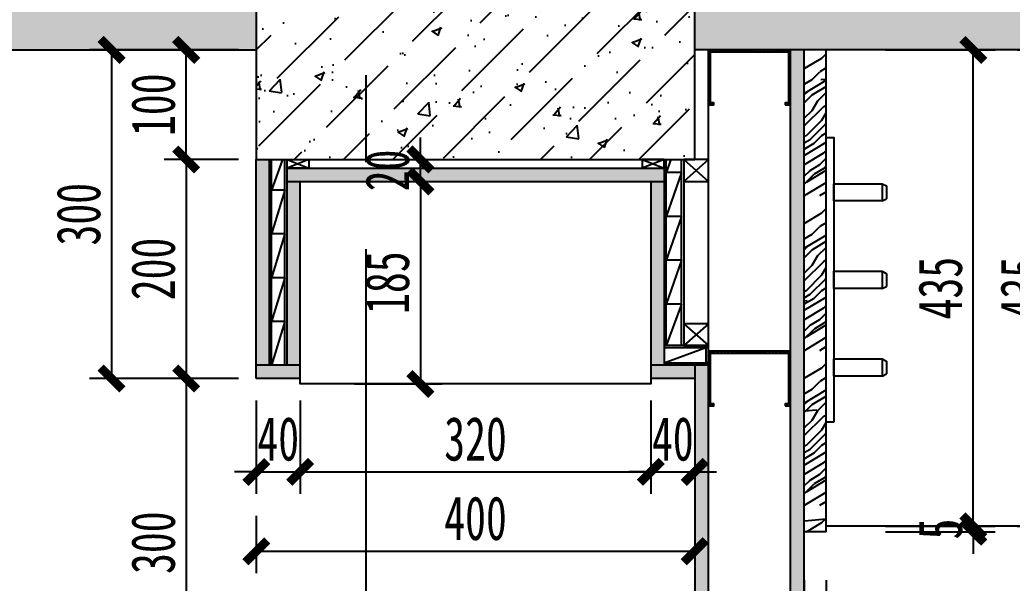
# Model space of a CAD drawing. Header units: millimetres. Extents: x 3104083 to 3173399, y -3165492 to -3044687.
# Drawn here: x 3128921 to 3129826, y -3052894 to -3052379 of the extents above; entities that cross this region are included whole.
import ezdxf

# ---------------------------------------------------------------- set-up
doc = ezdxf.new("R2010")
doc.units = ezdxf.units.MM
doc.header["$LTSCALE"] = 500
doc.header["$MEASUREMENT"] = 0
doc.header["$PDMODE"] = 2
doc.linetypes.add('CENTER', pattern=[50.8, 31.75, -6.35, 6.35, -6.35])
doc.layers.get('0').update_dxf_attribs({"linetype": 'CONTINUOUS'})
doc.layers.get('DEFPOINTS').update_dxf_attribs({"linetype": 'CONTINUOUS'})
for name, color, linetype in [('A-土建墙（含管井、立管）', 6, 'CONTINUOUS'), ('A-土建柱', 6, 'CONTINUOUS'), ('A-土建柱填充', 251, 'CONTINUOUS'), ('A-新隔墙', 4, 'CONTINUOUS'), ('D-Detail(节点图层)', 134, 'CONTINUOUS'), ('D-节点填充', 250, 'CONTINUOUS'), ('D-节点尺寸', 5, 'CONTINUOUS'), ('D-造型细线', 146, 'CONTINUOUS'), ('E-立面填充', 250, 'CONTINUOUS'), ('IEL-VERY LIGHT', 250, 'CONTINUOUS'), ('P-活动家具', 146, 'CONTINUOUS')]:
    doc.layers.add(name, color=color, linetype=linetype)
doc.styles.add('DIM', font='SimSun.ttf', dxfattribs={"width": 0.7})
doc.dimstyles.new('20', dxfattribs={"dimscale": 20, "dimtxt": 2, "dimasz": 1, "dimexe": 1, "dimexo": 1, "dimgap": 0.5, "dimtad": 1, "dimdec": 0, "dimzin": 0, "dimdsep": 46, "dimtxsty": 'DIM', "dimblk": 'ARCHTICK', "dimcen": 0, "dimclrd": 5, "dimclre": 5, "dimclrt": 35, "dimadec": 0, "dimazin": 0, "dimtfac": 0.5, "dimtdec": 0, "dimtix": 1, "dimtmove": 2, "dimatfit": 2, "dimldrblk": 'A', "dimfxl": 0, "dimtolj": 1, "dimtzin": 0, "dimlwd": -1, "dimlwe": -1, "dimarcsym": 0})

# ---------------------------------------------------------------- blocks, each defined once
blk = doc.blocks.new('竖龙骨')
at = {"layer": 'D-Detail(节点图层)'}
h = blk.add_hatch(dxfattribs=at)
h.set_pattern_fill('ANSI32', color=250, scale=0.25, style=0)
h.set_pattern_definition([(315, (-57595.4063, -37727.825), (-1.68379802, -1.68379802), []), (315, (-57594.2838, -37727.825), (-1.68379802, -1.68379802), [])])
h.paths.add_polyline_path([(42.5, 22.92), (42.5, 27.92), (-7.5, 27.92), (-7.5, -47.08), (42.5, -47.08), (42.5, -42.08), (40.7, -42.08), (40.7, -45.28), (-5.7, -45.28), (-5.7, 26.12), (40.7, 26.12), (40.7, 22.92)])
blk.add_lwpolyline([(42.5, 22.92), (42.5, 27.92), (-7.5, 27.92), (-7.5, -47.08), (42.5, -47.08), (42.5, -42.08), (40.7, -42.08), (40.7, -45.28), (-5.7, -45.28), (-5.7, 26.12), (40.7, 26.12), (40.7, 22.92), (42.5, 22.92)], dxfattribs=at)
blk = doc.blocks.new('_ArchTick')
at = {"color": 0, "linetype": 'ByBlock', "const_width": 0.4}
blk.add_lwpolyline([(-0.5, -0.5), (0.5, 0.5)], dxfattribs=at)
blk = doc.blocks.new('*D1019')
at = {"layer": 'D-节点尺寸', "color": 5, "ltscale": 0.15}
for p, q in [((3129656.49, -3052891.09), (3129656.49, -3052991.09)), ((3130636.08, -3052911.09), (3130636.08, -3052991.09)), ((3130636.08, -3052971.09), (3129656.49, -3052971.09))]:
    blk.add_line(p, q, dxfattribs=at)
at = {"layer": 'DEFPOINTS', "color": 0, "ltscale": 0.15}
for p in [(3129656.49, -3052846.82), (3130636.08, -3052891.09), (3129656.49, -3052971.09)]:
    blk.add_point(p, dxfattribs=at)
at = {"layer": 'D-节点尺寸', "color": 5, "ltscale": 0.15, "xscale": 20, "yscale": 20, "zscale": 20, "rotation": 180}
blk.add_blockref('_ArchTick', (3129656.49, -3052971.09), dxfattribs=at)
at = {"layer": 'D-节点尺寸', "color": 5, "ltscale": 0.15, "xscale": 20, "yscale": 20, "zscale": 20}
blk.add_blockref('_ArchTick', (3130636.08, -3052971.09), dxfattribs=at)
at = {"layer": 'D-节点尺寸', "color": 35, "ltscale": 0.15, "insert": (3130146.29, -3052941.09), "char_height": 40, "attachment_point": 5, "style": 'DIM'}
blk.add_mtext('\\A1;980', dxfattribs=at)
blk = doc.blocks.new('A')
for p, q in [((-1.435, 1.148), (-1.09, 1.437)), ((-1.09, 1.437), (0, 0)), ((-1.435, 1.148), (-0.369, 0)), ((-0.369, 0), (-2.127, 0)), ((-1.435, -1.148), (-0.369, 0)), ((-1.09, -1.437), (0, 0)), ((-1.435, -1.148), (-1.09, -1.437))]:
    blk.add_line(p, q)
for points in [[(-1.435, 1.148), (-1.09, 1.437), (-0.369, 0), (0, 0)], [(-1.435, -1.148), (-1.09, -1.437), (-0.369, 0), (0, 0)]]:
    blk.add_solid(points)
blk = doc.blocks.new('*D1020')
at = {"layer": 'D-节点尺寸', "color": 5, "ltscale": 0.15}
for p, q in [((3129636.49, -3052891.09), (3129636.49, -3052991.09)), ((3129656.49, -3052891.09), (3129656.49, -3052991.09)), ((3129636.49, -3052971.09), (3129616.49, -3052971.09)), ((3129656.49, -3052971.09), (3129636.49, -3052971.09)), ((3129656.49, -3052971.09), (3129676.49, -3052971.09))]:
    blk.add_line(p, q, dxfattribs=at)
at = {"layer": 'DEFPOINTS', "color": 0, "ltscale": 0.15}
for p in [(3129636.49, -3052846.82), (3129656.49, -3052846.82), (3129636.49, -3052971.09)]:
    blk.add_point(p, dxfattribs=at)
at = {"layer": 'D-节点尺寸', "color": 5, "ltscale": 0.15, "xscale": 20, "yscale": 20, "zscale": 20}
blk.add_blockref('_ArchTick', (3129636.49, -3052971.09), dxfattribs=at)
at = {"layer": 'D-节点尺寸', "color": 5, "ltscale": 0.15, "xscale": 20, "yscale": 20, "zscale": 20, "rotation": 180}
blk.add_blockref('_ArchTick', (3129656.49, -3052971.09), dxfattribs=at)
at = {"layer": 'D-节点尺寸', "color": 35, "ltscale": 0.15, "insert": (3129646.49, -3052941.09), "char_height": 40, "attachment_point": 5, "style": 'DIM'}
blk.add_mtext('\\A1;20', dxfattribs=at)
blk = doc.blocks.new('*D932')
at = {"layer": 'D-节点尺寸', "color": 5, "ltscale": 0.15}
for p, q in [((3129790.65, -3052841.82), (3129790.65, -3052821.82)), ((3129710.65, -3052841.82), (3129810.65, -3052841.82)), ((3129710.65, -3052846.82), (3129810.65, -3052846.82)), ((3129790.65, -3052846.82), (3129790.65, -3052841.82)), ((3129790.65, -3052846.82), (3129790.65, -3052866.82))]:
    blk.add_line(p, q, dxfattribs=at)
at = {"layer": 'DEFPOINTS', "color": 0, "ltscale": 0.15}
for p in [(3129656.49, -3052846.82), (3129670.99, -3052841.82), (3129790.65, -3052841.82)]:
    blk.add_point(p, dxfattribs=at)
at = {"layer": 'D-节点尺寸', "color": 5, "ltscale": 0.15, "xscale": 20, "yscale": 20, "zscale": 20}
for p, rotation in [((3129790.65, -3052841.82), 270), ((3129790.65, -3052846.82), 90)]:
    blk.add_blockref('_ArchTick', p, dxfattribs=dict(at, rotation=rotation))
at = {"layer": 'D-节点尺寸', "color": 35, "ltscale": 0.15, "insert": (3129760.65, -3052844.32), "char_height": 40, "attachment_point": 5, "rotation": 90, "style": 'DIM'}
blk.add_mtext('\\A1;5', dxfattribs=at)
blk = doc.blocks.new('*D933')
at = {"layer": 'D-节点尺寸', "color": 5, "ltscale": 0.15}
for p, q in [((3129710.65, -3052406.79), (3129810.65, -3052406.79)), ((3129790.65, -3052841.82), (3129790.65, -3052406.79)), ((3129710.65, -3052841.82), (3129810.65, -3052841.82))]:
    blk.add_line(p, q, dxfattribs=at)
at = {"layer": 'DEFPOINTS', "color": 0, "ltscale": 0.15}
for p in [(3129670.99, -3052406.79), (3129790.65, -3052406.79), (3129670.99, -3052841.82)]:
    blk.add_point(p, dxfattribs=at)
at = {"layer": 'D-节点尺寸', "color": 5, "ltscale": 0.15, "xscale": 20, "yscale": 20, "zscale": 20}
for p, rotation in [((3129790.65, -3052406.79), 90), ((3129790.65, -3052841.82), 270)]:
    blk.add_blockref('_ArchTick', p, dxfattribs=dict(at, rotation=rotation))
at = {"layer": 'D-节点尺寸', "color": 35, "ltscale": 0.15, "insert": (3129760.65, -3052624.31), "char_height": 40, "attachment_point": 5, "rotation": 90, "style": 'DIM'}
blk.add_mtext('\\A1;435', dxfattribs=at)
blk = doc.blocks.new('*D934')
at = {"layer": 'D-节点尺寸', "color": 5, "ltscale": 0.15}
for p, q in [((3129830.65, -3052406.79), (3129885.45, -3052406.79)), ((3129865.45, -3052406.79), (3129865.45, -3052841.82)), ((3129830.65, -3052841.82), (3129885.45, -3052841.82))]:
    blk.add_line(p, q, dxfattribs=at)
at = {"layer": 'DEFPOINTS', "color": 0, "ltscale": 0.15}
for p in [(3129810.65, -3052406.79), (3129810.65, -3052841.82), (3129865.45, -3052841.82)]:
    blk.add_point(p, dxfattribs=at)
at = {"layer": 'D-节点尺寸', "color": 5, "ltscale": 0.15, "xscale": 20, "yscale": 20, "zscale": 20}
for p, rotation in [((3129865.45, -3052406.79), 90), ((3129865.45, -3052841.82), 270)]:
    blk.add_blockref('_ArchTick', p, dxfattribs=dict(at, rotation=rotation))
at = {"layer": 'D-节点尺寸', "color": 35, "ltscale": 0.15, "insert": (3129835.45, -3052624.31), "char_height": 40, "attachment_point": 5, "rotation": 90, "style": 'DIM'}
blk.add_mtext('\\A1;435', dxfattribs=at)
blk = doc.blocks.new('*D935')
at = {"layer": 'D-节点尺寸', "color": 5, "ltscale": 0.15}
for p, q in [((3129063.75, -3052406.79), (3128984.42, -3052406.79)), ((3129004.42, -3052406.79), (3129004.42, -3052706.79)), ((3129063.75, -3052706.79), (3128984.42, -3052706.79))]:
    blk.add_line(p, q, dxfattribs=at)
at = {"layer": 'DEFPOINTS', "color": 0, "ltscale": 0.15}
for p in [(3129083.75, -3052406.79), (3129004.42, -3052706.79), (3129083.75, -3052706.79)]:
    blk.add_point(p, dxfattribs=at)
at = {"layer": 'D-节点尺寸', "color": 5, "ltscale": 0.15, "xscale": 20, "yscale": 20, "zscale": 20}
for p, rotation in [((3129004.42, -3052406.79), 90), ((3129004.42, -3052706.79), 270)]:
    blk.add_blockref('_ArchTick', p, dxfattribs=dict(at, rotation=rotation))
at = {"layer": 'D-节点尺寸', "color": 35, "ltscale": 0.15, "insert": (3128974.42, -3052556.79), "char_height": 40, "attachment_point": 5, "rotation": 90, "style": 'DIM'}
blk.add_mtext('\\A1;300', dxfattribs=at)
blk = doc.blocks.new('*D936')
at = {"layer": 'D-节点尺寸', "color": 5, "ltscale": 0.15}
for p, q in [((3129120.17, -3052506.79), (3129052.5, -3052506.79)), ((3129072.5, -3052506.79), (3129072.5, -3052706.79)), ((3129120.17, -3052706.79), (3129052.5, -3052706.79))]:
    blk.add_line(p, q, dxfattribs=at)
at = {"layer": 'DEFPOINTS', "color": 0, "ltscale": 0.15}
for p in [(3129140.17, -3052506.79), (3129072.5, -3052706.79), (3129140.17, -3052706.79)]:
    blk.add_point(p, dxfattribs=at)
at = {"layer": 'D-节点尺寸', "color": 5, "ltscale": 0.15, "xscale": 20, "yscale": 20, "zscale": 20}
for p, rotation in [((3129072.5, -3052506.79), 90), ((3129072.5, -3052706.79), 270)]:
    blk.add_blockref('_ArchTick', p, dxfattribs=dict(at, rotation=rotation))
at = {"layer": 'D-节点尺寸', "color": 35, "ltscale": 0.15, "insert": (3129042.5, -3052606.79), "char_height": 40, "attachment_point": 5, "rotation": 90, "style": 'DIM'}
blk.add_mtext('\\A1;200', dxfattribs=at)
blk = doc.blocks.new('*D937')
at = {"layer": 'D-节点尺寸', "color": 5, "ltscale": 0.15}
for p, q in [((3129120.17, -3052406.79), (3129052.5, -3052406.79)), ((3129072.5, -3052506.79), (3129072.5, -3052406.79)), ((3129120.17, -3052506.79), (3129052.5, -3052506.79))]:
    blk.add_line(p, q, dxfattribs=at)
at = {"layer": 'DEFPOINTS', "color": 0, "ltscale": 0.15}
for p in [(3129072.5, -3052406.79), (3129140.17, -3052406.79), (3129140.17, -3052506.79)]:
    blk.add_point(p, dxfattribs=at)
at = {"layer": 'D-节点尺寸', "color": 5, "ltscale": 0.15, "xscale": 20, "yscale": 20, "zscale": 20}
for p, rotation in [((3129072.5, -3052406.79), 90), ((3129072.5, -3052506.79), 270)]:
    blk.add_blockref('_ArchTick', p, dxfattribs=dict(at, rotation=rotation))
at = {"layer": 'D-节点尺寸', "color": 35, "ltscale": 0.15, "insert": (3129042.5, -3052456.79), "char_height": 40, "attachment_point": 5, "rotation": 90, "style": 'DIM'}
blk.add_mtext('\\A1;100', dxfattribs=at)
blk = doc.blocks.new('*D1021')
at = {"layer": 'D-节点尺寸', "color": 5, "ltscale": 0.15}
for p, q in [((3129136.49, -3052726.79), (3129136.49, -3052812.14)), ((3129176.49, -3052726.79), (3129176.49, -3052812.14)), ((3129136.49, -3052792.14), (3129116.49, -3052792.14)), ((3129136.49, -3052792.14), (3129176.49, -3052792.14)), ((3129176.49, -3052792.14), (3129196.49, -3052792.14))]:
    blk.add_line(p, q, dxfattribs=at)
at = {"layer": 'DEFPOINTS', "color": 0, "ltscale": 0.15}
for p in [(3129136.49, -3052706.79), (3129176.49, -3052706.79), (3129176.49, -3052792.14)]:
    blk.add_point(p, dxfattribs=at)
at = {"layer": 'D-节点尺寸', "color": 5, "ltscale": 0.15, "xscale": 20, "yscale": 20, "zscale": 20}
blk.add_blockref('_ArchTick', (3129136.49, -3052792.14), dxfattribs=at)
at = {"layer": 'D-节点尺寸', "color": 5, "ltscale": 0.15, "xscale": 20, "yscale": 20, "zscale": 20, "rotation": 180}
blk.add_blockref('_ArchTick', (3129176.49, -3052792.14), dxfattribs=at)
at = {"layer": 'D-节点尺寸', "color": 35, "ltscale": 0.15, "insert": (3129156.49, -3052762.14), "char_height": 40, "attachment_point": 5, "style": 'DIM'}
blk.add_mtext('\\A1;40', dxfattribs=at)
blk = doc.blocks.new('*D938')
at = {"layer": 'D-节点尺寸', "color": 5, "ltscale": 0.15}
for p, q in [((3129176.49, -3052726.79), (3129176.49, -3052812.14)), ((3129496.49, -3052726.79), (3129496.49, -3052812.14)), ((3129176.49, -3052792.14), (3129496.49, -3052792.14))]:
    blk.add_line(p, q, dxfattribs=at)
at = {"layer": 'DEFPOINTS', "color": 0, "ltscale": 0.15}
for p in [(3129176.49, -3052706.79), (3129496.49, -3052706.79), (3129496.49, -3052792.14)]:
    blk.add_point(p, dxfattribs=at)
at = {"layer": 'D-节点尺寸', "color": 5, "ltscale": 0.15, "xscale": 20, "yscale": 20, "zscale": 20, "rotation": 180}
blk.add_blockref('_ArchTick', (3129176.49, -3052792.14), dxfattribs=at)
at = {"layer": 'D-节点尺寸', "color": 5, "ltscale": 0.15, "xscale": 20, "yscale": 20, "zscale": 20}
blk.add_blockref('_ArchTick', (3129496.49, -3052792.14), dxfattribs=at)
at = {"layer": 'D-节点尺寸', "color": 35, "ltscale": 0.15, "insert": (3129336.49, -3052762.14), "char_height": 40, "attachment_point": 5, "style": 'DIM'}
blk.add_mtext('\\A1;320', dxfattribs=at)
blk = doc.blocks.new('*D1022')
at = {"layer": 'D-节点尺寸', "color": 5, "ltscale": 0.15}
for p, q in [((3129496.49, -3052726.79), (3129496.49, -3052812.14)), ((3129536.49, -3052726.79), (3129536.49, -3052812.14)), ((3129496.49, -3052792.14), (3129476.49, -3052792.14)), ((3129496.49, -3052792.14), (3129536.49, -3052792.14)), ((3129536.49, -3052792.14), (3129556.49, -3052792.14))]:
    blk.add_line(p, q, dxfattribs=at)
at = {"layer": 'DEFPOINTS', "color": 0, "ltscale": 0.15}
for p in [(3129496.49, -3052706.79), (3129536.49, -3052706.79), (3129536.49, -3052792.14)]:
    blk.add_point(p, dxfattribs=at)
at = {"layer": 'D-节点尺寸', "color": 5, "ltscale": 0.15, "xscale": 20, "yscale": 20, "zscale": 20}
blk.add_blockref('_ArchTick', (3129496.49, -3052792.14), dxfattribs=at)
at = {"layer": 'D-节点尺寸', "color": 5, "ltscale": 0.15, "xscale": 20, "yscale": 20, "zscale": 20, "rotation": 180}
blk.add_blockref('_ArchTick', (3129536.49, -3052792.14), dxfattribs=at)
at = {"layer": 'D-节点尺寸', "color": 35, "ltscale": 0.15, "insert": (3129516.49, -3052762.14), "char_height": 40, "attachment_point": 5, "style": 'DIM'}
blk.add_mtext('\\A1;40', dxfattribs=at)
blk = doc.blocks.new('*D1023')
at = {"layer": 'D-节点尺寸', "color": 5, "ltscale": 0.15}
for p, q in [((3129136.49, -3052832.14), (3129136.49, -3052884.64)), ((3129536.49, -3052832.14), (3129536.49, -3052884.64)), ((3129136.49, -3052864.64), (3129536.49, -3052864.64))]:
    blk.add_line(p, q, dxfattribs=at)
at = {"layer": 'DEFPOINTS', "color": 0, "ltscale": 0.15}
for p in [(3129136.49, -3052812.14), (3129536.49, -3052812.14), (3129536.49, -3052864.64)]:
    blk.add_point(p, dxfattribs=at)
at = {"layer": 'D-节点尺寸', "color": 5, "ltscale": 0.15, "xscale": 20, "yscale": 20, "zscale": 20, "rotation": 180}
blk.add_blockref('_ArchTick', (3129136.49, -3052864.64), dxfattribs=at)
at = {"layer": 'D-节点尺寸', "color": 5, "ltscale": 0.15, "xscale": 20, "yscale": 20, "zscale": 20}
blk.add_blockref('_ArchTick', (3129536.49, -3052864.64), dxfattribs=at)
at = {"layer": 'D-节点尺寸', "color": 35, "ltscale": 0.15, "insert": (3129336.49, -3052834.64), "char_height": 40, "attachment_point": 5, "style": 'DIM'}
blk.add_mtext('\\A1;400', dxfattribs=at)
blk = doc.blocks.new('*D1024')
at = {"layer": 'D-节点尺寸', "color": 5, "ltscale": 0.15}
for p, q in [((3129116.49, -3052706.79), (3129052.5, -3052706.79)), ((3129072.5, -3052706.79), (3129072.5, -3053006.79)), ((3129152.5, -3053006.79), (3129052.5, -3053006.79))]:
    blk.add_line(p, q, dxfattribs=at)
at = {"layer": 'DEFPOINTS', "color": 0, "ltscale": 0.15}
for p in [(3129136.49, -3052706.79), (3129072.5, -3053006.79), (3129536.49, -3053006.79)]:
    blk.add_point(p, dxfattribs=at)
at = {"layer": 'D-节点尺寸', "color": 5, "ltscale": 0.15, "xscale": 20, "yscale": 20, "zscale": 20}
for p, rotation in [((3129072.5, -3052706.79), 90), ((3129072.5, -3053006.79), 270)]:
    blk.add_blockref('_ArchTick', p, dxfattribs=dict(at, rotation=rotation))
at = {"layer": 'D-节点尺寸', "color": 35, "ltscale": 0.15, "insert": (3129042.5, -3052856.79), "char_height": 40, "attachment_point": 5, "rotation": 90, "style": 'DIM'}
blk.add_mtext('\\A1;300', dxfattribs=at)
blk = doc.blocks.new('*D1027')
at = {"layer": 'D-节点尺寸', "color": 5, "ltscale": 0.15}
for p, q in [((3129286.2, -3052506.79), (3129286.2, -3052486.79)), ((3129206.2, -3052506.79), (3129306.2, -3052506.79)), ((3129286.2, -3052526.79), (3129286.2, -3052506.79)), ((3129206.2, -3052526.79), (3129306.2, -3052526.79)), ((3129286.2, -3052526.79), (3129286.2, -3052546.79))]:
    blk.add_line(p, q, dxfattribs=at)
at = {"layer": 'DEFPOINTS', "color": 0, "ltscale": 0.15}
for p in [(3129184.49, -3052506.79), (3129286.2, -3052506.79), (3129176.49, -3052526.79)]:
    blk.add_point(p, dxfattribs=at)
at = {"layer": 'D-节点尺寸', "color": 5, "ltscale": 0.15, "xscale": 20, "yscale": 20, "zscale": 20}
for p, rotation in [((3129286.2, -3052506.79), 270), ((3129286.2, -3052526.79), 90)]:
    blk.add_blockref('_ArchTick', p, dxfattribs=dict(at, rotation=rotation))
at = {"layer": 'D-节点尺寸', "color": 35, "ltscale": 0.15, "insert": (3129256.2, -3052516.79), "char_height": 40, "attachment_point": 5, "rotation": 90, "style": 'DIM'}
blk.add_mtext('\\A1;20', dxfattribs=at)
blk = doc.blocks.new('*D1028')
at = {"layer": 'D-节点尺寸', "color": 5, "ltscale": 0.15}
for p, q in [((3129226.2, -3052526.79), (3129306.2, -3052526.79)), ((3129286.2, -3052526.79), (3129286.2, -3052711.79)), ((3129226.2, -3052711.79), (3129306.2, -3052711.79))]:
    blk.add_line(p, q, dxfattribs=at)
at = {"layer": 'DEFPOINTS', "color": 0, "ltscale": 0.15}
for p in [(3129206.2, -3052526.79), (3129206.2, -3052711.79), (3129286.2, -3052711.79)]:
    blk.add_point(p, dxfattribs=at)
at = {"layer": 'D-节点尺寸', "color": 5, "ltscale": 0.15, "xscale": 20, "yscale": 20, "zscale": 20}
for p, rotation in [((3129286.2, -3052526.79), 90), ((3129286.2, -3052711.79), 270)]:
    blk.add_blockref('_ArchTick', p, dxfattribs=dict(at, rotation=rotation))
at = {"layer": 'D-节点尺寸', "color": 35, "ltscale": 0.15, "insert": (3129256.2, -3052619.29), "char_height": 40, "attachment_point": 5, "rotation": 90, "style": 'DIM'}
blk.add_mtext('\\A1;185', dxfattribs=at)

msp = doc.modelspace()

# ---------------------------------------------------------------- hatches: boundary and pattern name
at = {"layer": 'A-土建柱填充'}
h = msp.add_hatch(dxfattribs=at)
h.set_pattern_fill('AR-CONC,_O', color=256, scale=0.5)
h.set_pattern_definition([(50, (2960534.45, -2915320.89), (91.092334, -7.969543), [9.525, -104.775]), (355, (2960534.45, -2915320.89), (-17.621413, 95.52832), [7.62, -83.82]), (100.451, (2960542.04, -2915321.55), (73.47125, 87.558344), [8.095, -89.045]), (46.1842, (2960534.45, -2915295.49), (135.53952, -21.021164), [14.2875, -157.1625]), (96.6356, (2960545.74, -2915297.24), (118.70212, 123.71278), [12.1425, -133.5675]), (351.184, (2960534.45, -2915295.49), (118.7023, 123.71256), [11.43, -125.73]), (21, (2960547.15, -2915301.84), (75.80744, -51.13276), [9.525, -104.775]), (326, (2960547.15, -2915301.84), (30.901014, 92.093983), [7.62, -83.82]), (71.4514, (2960553.465, -2915306.1), (106.708245, 40.96143), [8.095, -89.045]), (37.5, (2960534.448, -2915320.89), (1.5443016, 42.2775194), [0, -82.804, 0, -85.09, 0, -84.1375]), (7.5, (2960534.45, -2915320.89), (33.409831, 50.090287), [0, -48.514, 0, -80.899, 0, -32.0675]), (327.5, (2960506.127, -2915320.89), (67.7952976, -2.864372), [0, -31.75, 0, -99.06, 0, -131.445]), (317.5, (2960493.427, -2915320.89), (74.06459, 12.713246), [0, -41.275, 0, -65.786, 0, -93.345])])
h.paths.add_polyline_path([(3129536.492, -3052506.789), (3129536.492, -3052106.789), (3129136.492, -3052106.789), (3129136.492, -3052506.789)])
h = msp.add_hatch(dxfattribs=at)
h.set_pattern_fill('ANSI36,_O', color=256, scale=10)
h.set_pattern_definition([(45, (2960534.448, -2915320.89), (16.83798, 61.739261), [79.375, -15.875, 0, -15.875])])
h.paths.add_polyline_path([(3129536.492, -3052506.789), (3129536.492, -3052106.789), (3129136.492, -3052106.789), (3129136.492, -3052506.789)])
at = {"layer": 'D-节点填充', "ltscale": 0.15}
h = msp.add_hatch(dxfattribs=at)
h.set_pattern_fill('DOTS', color=134, scale=2.8, style=0)
h.set_pattern_definition([(0, (3129136.492, -3053006.7892), (2.2225, 4.445), [0, -4.445])])
h.paths.add_polyline_path([(3129636.492, -3052406.789), (3129623.992, -3052406.789), (3129623.992, -3052456.789), (3129623.992, -3053006.789), (3129636.492, -3053006.789)])
h.paths.add_polyline_path([(3129496.492, -3052694.789), (3129508.492, -3052694.789), (3129508.492, -3052526.789), (3129496.492, -3052526.789)])
h.paths.add_polyline_path([(3129508.492, -3052526.789), (3129508.492, -3052514.789), (3129488.492, -3052514.789), (3129236.492, -3052514.789), (3129236.492, -3052526.789)])
h.paths.add_polyline_path([(3129176.492, -3052526.789), (3129164.492, -3052526.789), (3129164.492, -3052694.789), (3129176.492, -3052694.789)])
h.paths.add_polyline_path([(3129136.492, -3052694.789), (3129148.492, -3052694.789), (3129148.492, -3052506.789), (3129136.492, -3052506.789)])
h.paths.add_polyline_path([(3129236.492, -3052526.789), (3129236.492, -3052514.789), (3129184.492, -3052514.789), (3129184.492, -3052514.789), (3129164.492, -3052514.789), (3129164.492, -3052526.789)])
h.paths.add_polyline_path([(3129136.492, -3052694.789), (3129136.492, -3052706.789), (3129176.492, -3052706.789), (3129176.492, -3052694.789)])
h.paths.add_polyline_path([(3129536.492, -3052706.789), (3129536.492, -3052694.789), (3129496.492, -3052694.789), (3129496.492, -3052706.789)])
h.paths.add_polyline_path([(3129536.492, -3053006.789), (3129548.992, -3053006.789), (3129548.992, -3052694.789), (3129536.492, -3052694.789)])
h.paths.add_polyline_path([(3129548.992, -3052994.789), (3129548.992, -3053006.789), (3129623.992, -3053006.789), (3129623.992, -3052994.789)])
h = msp.add_hatch(dxfattribs=at)
h.set_pattern_fill('PANEL', color=256, scale=100, angle=45, style=0, pattern_type=2)
h.set_pattern_definition([(5, (3129636.49, -3052836.79), (-8.716, 99.62), [20, -30, 10, -40]), (45, (3129684.22, -3052785.52), (-70.71, 70.71), [20, -80]), (45, (3129673.62, -3052789.06), (-70.71, 70.71), [10, -90]), (45, (3129632.96, -3052826.18), (-70.71, 70.71), [5, -70, 5, -20]), (45, (3129654.17, -3052797.9), (-70.71, 70.71), [20, -30, 5, -45]), (45, (3129634.72, -3052813.81), (-70.71, 70.71), [15, -85]), (45, (3129650.63, -3052794.36), (-70.71, 70.71), [30, -70]), (45, (3129627.65, -3052813.81), (-70.71, 70.71), [20, -80]), (45, (3129654.17, -3052783.76), (-70.71, 70.71), [50, -50]), (45, (3129629.42, -3052801.43), (-70.71, 70.71), [10, -30, 20, -40]), (45, (3129677.15, -3052750.17), (-70.71, 70.71), [20, -80]), (45, (3129661.24, -3052762.54), (-70.71, 70.71), [10, -90]), (45, (3129645.33, -3052774.92), (-70.71, 70.71), [10, -90]), (45, (3129608.21, -3052808.5), (-70.71, 70.71), [20, -80]), (45, (3129641.8, -3052771.38), (-70.71, 70.71), [20, -80]), (45, (3129638.26, -3052767.85), (-70.71, 70.71), [20, -20, 20, -40]), (45, (3129620.58, -3052778.45), (-70.71, 70.71), [10, -50, 20, -20]), (45, (3129632.96, -3052762.54), (-70.71, 70.71), [30, -70]), (45, (3129629.42, -3052759.01), (-70.71, 70.71), [20, -80]), (45, (3129599.37, -3052785.52), (-70.71, 70.71), [30, -40, 10, -20]), (45, (3129595.83, -3052781.99), (-70.71, 70.71), [50, -50]), (45, (3129636.49, -3052737.79), (-70.71, 70.71), [10, -90]), (45, (3129613.51, -3052757.24), (-70.71, 70.71), [20, -80]), (45, (3129597.6, -3052769.61), (-70.71, 70.71), [10, -40, 10, -40]), (45, (3129588.76, -3052774.92), (-70.71, 70.71), [10, -30, 20, -40]), (45, (3129601.14, -3052759.01), (-70.71, 70.71), [10, -50, 10, -30]), (45, (3129613.51, -3052743.1), (-70.71, 70.71), [30, -70]), (45, (3129581.69, -3052767.85), (-70.71, 70.71), [20, -80]), (45, (3129615.28, -3052730.72), (-70.71, 70.71), [10, -90]), (45, (3129627.65, -3052714.81), (-70.71, 70.71), [10, -90]), (59.036, (3129680.686, -3052781.988), (70.7107, 70.7107), [10.3, -402.01]), (59.036, (3129671.847, -3052759.007), (70.7107, 70.7107), [10.3, -402.01]), (59.036, (3129622.35, -3052723.652), (70.7107, 70.7107), [10.3, -402.01]), (59.036, (3129627.653, -3052771.382), (70.7107, 70.7107), [10.3, -402.01]), (59.036, (3129631.189, -3052746.633), (70.7107, 70.7107), [10.3, -402.01]), (59.036, (3129643.563, -3052744.865), (70.7107, 70.7107), [10.3, -402.01]), (59.036, (3129595.833, -3052767.846), (70.7107, 70.7107), [10.3, -402.01]), (59.036, (3129627.653, -3052743.098), (70.7107, 70.7107), [10.3, -402.01]), (59.036, (3129668.312, -3052755.472), (70.7107, 70.7107), [20.6, -391.71]), (59.036, (3129655.937, -3052757.24), (70.7107, 70.7107), [20.6, -391.71]), (59.036, (3129652.402, -3052753.704), (70.7107, 70.7107), [20.6, -391.71]), (210.964, (3129654.17, -3052797.898), (-70.7107, -70.7107), [10.3, -20.6, 10.3, -371.1106]), (210.964, (3129629.42, -3052801.434), (-70.7107, -70.7107), [10.3, -402.01]), (210.964, (3129597.6, -3052769.614), (-70.7107, -70.7107), [20.6, -391.71]), (239.036, (3129684.222, -3052785.524), (-70.7107, -70.7107), [10.3, -402.01]), (30.964, (3129698.364, -3052771.382), (70.7107, 70.7107), [10.3, -402.01]), (30.964, (3129652.402, -3052767.846), (70.7107, 70.7107), [10.3, -402.01]), (30.964, (3129654.17, -3052741.33), (70.7107, 70.7107), [10.3, -402.01]), (30.964, (3129620.582, -3052764.31), (70.7107, 70.7107), [10.3, -402.01]), (30.964, (3129604.672, -3052762.543), (70.7107, 70.7107), [10.3, -402.01]), (30.964, (3129608.208, -3052751.936), (70.7107, 70.7107), [10.3, -402.01]), (30.964, (3129620.582, -3052764.31), (70.7107, 70.7107), [10.3, -402.01]), (30.964, (3129631.189, -3052732.49), (70.7107, 70.7107), [41.2, -371.11]), (30.964, (3129636.492, -3052822.647), (70.7107, 70.7107), [41.2, -371.11]), (30.964, (3129638.26, -3052810.273), (70.7107, 70.7107), [41.2, -371.11]), (30.964, (3129641.795, -3052799.666), (70.7107, 70.7107), [10.3, -20.6, 20.6, -360.8106]), (30.964, (3129636.492, -3052794.363), (70.7107, 70.7107), [20.6, -20.6, 20.6, -350.5106]), (30.964, (3129622.35, -3052794.363), (70.7107, 70.7107), [41.2, -371.11]), (30.964, (3129609.975, -3052796.13), (70.7107, 70.7107), [41.2, -371.11]), (30.964, (3129606.44, -3052792.595), (70.7107, 70.7107), [41.2, -371.11]), (30.964, (3129634.724, -3052721.884), (70.7107, 70.7107), [10.3, -402.01]), (30.964, (3129634.724, -3052707.742), (70.7107, 70.7107), [20.6, -391.71]), (30.964, (3129595.833, -3052753.704), (70.7107, 70.7107), [20.6, -391.71]), (30.964, (3129650.634, -3052822.647), (70.7107, 70.7107), [41.2, -371.11]), (30.964, (3129643.563, -3052730.723), (70.7107, 70.7107), [30.9, -381.41]), (30.964, (3129655.937, -3052728.955), (70.7107, 70.7107), [61.8, -350.51])])
h.paths.add_polyline_path([(3129656.492, -3052406.789), (3129636.492, -3052406.789), (3129636.492, -3052846.824), (3129656.492, -3052846.824)])
at = {"layer": 'E-立面填充', "ltscale": 0.15}
h = msp.add_hatch(dxfattribs=at)
h.set_pattern_fill('ZIGZAG', color=256, scale=10, angle=315, style=0)
h.set_pattern_definition([(315, (3081457.284, -3028471.593), (44.90128, -1e-14), [31.75, -31.75]), (45, (3081479.735, -3028494.044), (1e-14, 44.90128), [31.75, -31.75])])
h.paths.add_polyline_path([(3131636.492, -3052206.789), (3130336.238, -3052206.789), (3130411.238, -3052206.789), (3130411.238, -3052296.789), (3129881.238, -3052296.789), (3129881.238, -3052206.789), (3129698.238, -3052206.789), (3129536.492, -3052206.789), (3129536.492, -3052406.789), (3130696.238, -3052406.789), (3130696.238, -3052316.789), (3131076.238, -3052316.789), (3131226.238, -3052316.789), (3131236.238, -3052406.789), (3131086.238, -3052406.789), (3131536.492, -3052406.789), (3131536.492, -3053006.789), (3131136.492, -3053006.789), (3131136.492, -3053291.789), (3131336.492, -3053291.789), (3131336.492, -3053206.789), (3131736.492, -3053206.789), (3131736.492, -3052306.789), (3131636.492, -3052306.789)])
h.paths.add_polyline_path([(3131736.492, -3052206.789), (3131636.492, -3052206.789), (3131636.492, -3052306.789), (3131736.492, -3052306.789)], flags=17)
h.paths.add_polyline_path([(3129136.492, -3052206.789), (3128454.448, -3052206.789), (3128454.448, -3052406.789), (3129136.492, -3052406.789)])

# ---------------------------------------------------------------- linework, layer by layer
at = {"layer": 'A-土建墙（含管井、立管）', "color": 6}
msp.add_line((3129136.492, -3052406.789), (3129136.492, -3052506.789), dxfattribs=at)
for points in [[(3128454.448, -3052406.789), (3129136.492, -3052406.789)], [(3128454.448, -3052406.789), (3129136.492, -3052406.789)], [(3131536.492, -3052406.789), (3129536.492, -3052406.789)], [(3131536.492, -3052406.789), (3129536.492, -3052406.789)]]:
    msp.add_lwpolyline(points, dxfattribs=at)
at = {"layer": 'A-土建柱'}
msp.add_lwpolyline([(3129536.492, -3052506.789), (3129536.492, -3052106.789), (3129136.492, -3052106.789), (3129136.492, -3052506.789), (3129536.492, -3052506.789)], dxfattribs=at)
at = {"layer": 'A-新隔墙'}
for p, q in [((3129636.492, -3053006.789), (3129636.492, -3052406.789)), ((3129136.492, -3052706.789), (3129136.492, -3052506.789)), ((3129164.492, -3052526.789), (3129508.492, -3052526.789)), ((3129176.492, -3052706.789), (3129176.492, -3052526.789)), ((3129496.492, -3052526.789), (3129496.492, -3052706.789)), ((3129536.492, -3052694.789), (3129536.492, -3053006.789)), ((3129176.492, -3052706.789), (3129136.492, -3052706.789)), ((3129536.492, -3052706.789), (3129496.492, -3052706.789))]:
    msp.add_line(p, q, dxfattribs=at)
msp.add_lwpolyline([(3129496.492, -3052706.789), (3129496.492, -3052706.789), (3129496.492, -3052711.789), (3129176.492, -3052711.789), (3129176.492, -3052706.789)], dxfattribs=at)
at = {"layer": 'D-造型细线', "color": 44}
for p, q in [((3129548.992, -3053006.789), (3129548.992, -3052406.789)), ((3129623.992, -3053006.789), (3129623.992, -3052406.789)), ((3129148.492, -3052694.789), (3129148.492, -3052506.789)), ((3129508.492, -3052506.789), (3129508.492, -3052694.789)), ((3129526.492, -3052506.789), (3129526.492, -3052676.789)), ((3129164.492, -3052694.789), (3129164.492, -3052514.789)), ((3129164.492, -3052514.789), (3129508.492, -3052514.789)), ((3129176.492, -3052694.789), (3129136.492, -3052694.789)), ((3129548.992, -3052694.789), (3129496.492, -3052694.789))]:
    msp.add_line(p, q, dxfattribs=at)
at = {"layer": 'D-造型细线', "color": 3}
for q in [(3129656.492, -3052406.789), (3129636.492, -3052846.824)]:
    msp.add_line((3129656.492, -3052846.824), q, dxfattribs=at)
at = {"layer": 'D-造型细线', "color": 251}
for p, q in [((3129150.492, -3052694.789), (3129150.492, -3052506.789)), ((3129160.492, -3052506.789), (3129150.492, -3052534.789)), ((3129162.492, -3052694.789), (3129162.492, -3052506.789)), ((3129164.492, -3052506.789), (3129184.492, -3052514.789)), ((3129184.492, -3052506.789), (3129164.492, -3052514.789)), ((3129508.492, -3052506.789), (3129488.492, -3052514.789)), ((3129488.492, -3052506.789), (3129508.492, -3052514.789)), ((3129510.492, -3052676.789), (3129510.492, -3052506.789)), ((3129514.692, -3052506.789), (3129510.492, -3052518.789)), ((3129524.492, -3052676.789), (3129524.492, -3052506.789)), ((3129548.992, -3052506.789), (3129526.492, -3052526.789)), ((3129526.492, -3052506.789), (3129548.992, -3052526.789)), ((3129524.492, -3052518.789), (3129510.492, -3052518.789)), ((3129524.492, -3052518.789), (3129510.492, -3052558.789)), ((3129707.578, -3052528.886), (3129707.578, -3052544.693)), ((3129162.492, -3052534.789), (3129150.492, -3052534.789)), ((3129162.492, -3052534.789), (3129150.492, -3052574.789)), ((3129524.492, -3052558.789), (3129510.492, -3052558.789)), ((3129524.492, -3052558.789), (3129510.492, -3052598.789)), ((3129162.492, -3052574.789), (3129150.492, -3052574.789)), ((3129162.492, -3052574.789), (3129150.492, -3052614.789)), ((3129524.492, -3052598.789), (3129510.492, -3052598.789)), ((3129524.492, -3052598.789), (3129510.492, -3052638.789)), ((3129707.578, -3052608.886), (3129707.578, -3052624.693)), ((3129162.492, -3052614.789), (3129150.492, -3052614.789)), ((3129162.492, -3052614.789), (3129150.492, -3052654.789)), ((3129524.492, -3052638.789), (3129510.492, -3052638.789)), ((3129524.492, -3052638.789), (3129510.492, -3052676.789)), ((3129162.492, -3052654.789), (3129150.492, -3052654.789)), ((3129162.492, -3052654.789), (3129150.492, -3052694.789)), ((3129548.992, -3052656.789), (3129526.492, -3052676.789)), ((3129526.492, -3052656.789), (3129548.992, -3052676.789)), ((3129548.992, -3052678.789), (3129508.492, -3052678.789)), ((3129546.492, -3052678.789), (3129508.492, -3052692.789)), ((3129546.492, -3052678.789), (3129546.492, -3052692.789)), ((3129548.992, -3052692.789), (3129508.492, -3052692.789)), ((3129548.992, -3052691.914), (3129546.492, -3052692.789)), ((3129707.578, -3052688.886), (3129707.578, -3052704.693)), ((3129496.492, -3052711.789), (3129176.492, -3052711.789)), ((3130635.984, -3052841.824), (3129656.492, -3052841.824))]:
    msp.add_line(p, q, dxfattribs=at)
at = {"layer": 'D-造型细线', "color": 44}
for points in [[(3129526.492, -3052526.789), (3129548.992, -3052526.789), (3129548.992, -3052506.789), (3129526.492, -3052506.789)], [(3129526.492, -3052676.789), (3129548.992, -3052676.789), (3129548.992, -3052656.789), (3129526.492, -3052656.789)]]:
    msp.add_lwpolyline(points, close=True, dxfattribs=at)
at = {"layer": 'E-立面填充', "color": 44, "ltscale": 0.15}
msp.add_line((3129548.992, -3052676.789), (3129508.492, -3052676.789), dxfattribs=at)
for points in [[(3129164.492, -3052506.789), (3129184.492, -3052506.789), (3129184.492, -3052514.789), (3129164.492, -3052514.789)], [(3129508.492, -3052506.789), (3129488.492, -3052506.789), (3129488.492, -3052514.789), (3129508.492, -3052514.789)]]:
    msp.add_lwpolyline(points, close=True, dxfattribs=at)
at = {"layer": 'IEL-VERY LIGHT', "linetype": 'CENTER', "ltscale": 0.025}
msp.add_line((3129236.492, -3051953.576), (3129236.492, -3053124.756), dxfattribs=at)
at = {"layer": 'P-活动家具'}
for p, q in [((3129707.578, -3052528.886), (3129711.578, -3052530.886)), ((3129707.578, -3052544.693), (3129711.578, -3052542.693)), ((3129707.578, -3052608.886), (3129711.578, -3052610.886)), ((3129707.578, -3052624.693), (3129711.578, -3052622.693)), ((3129707.578, -3052688.886), (3129711.578, -3052690.886)), ((3129707.578, -3052704.693), (3129711.578, -3052702.693))]:
    msp.add_line(p, q, dxfattribs=at)
msp.add_lwpolyline([(3129663.495, -3052746.789), (3129656.492, -3052746.789), (3129656.492, -3052486.789), (3129663.495, -3052486.789)], close=True, dxfattribs=at)
for points in [[(3129707.578, -3052544.693), (3129663.495, -3052544.693), (3129663.495, -3052528.886), (3129707.578, -3052528.886)], [(3129711.578, -3052530.886), (3129711.578, -3052542.693)], [(3129707.578, -3052624.693), (3129663.495, -3052624.693), (3129663.495, -3052608.886), (3129707.578, -3052608.886)], [(3129711.578, -3052610.886), (3129711.578, -3052622.693)], [(3129707.578, -3052704.693), (3129663.495, -3052704.693), (3129663.495, -3052688.886), (3129707.578, -3052688.886)], [(3129711.578, -3052690.886), (3129711.578, -3052702.693)]]:
    msp.add_lwpolyline(points, dxfattribs=at)

# ---------------------------------------------------------------- block references
at = {"layer": 'D-Detail(节点图层)', "rotation": 270}
for p in [(3129596.075, -3052414.289), (3129596.075, -3052689.289)]:
    msp.add_blockref('竖龙骨', p, dxfattribs=at)

# ---------------------------------------------------------------- dimensions: what is measured, and where the dimension line sits
at = {"layer": 'D-节点尺寸', "ltscale": 0.15}
for base, p1, p2, picture, middle in [((3129004.42, -3052706.789), (3129083.748, -3052406.789), (3129083.748, -3052706.789), '*D935', (3128974.42, -3052556.789)), ((3129072.504, -3052406.789), (3129140.174, -3052506.789), (3129140.174, -3052406.789), '*D937', (3129042.504, -3052456.789)), ((3129790.648, -3052406.789), (3129670.992, -3052841.824), (3129670.992, -3052406.789), '*D933', (3129760.648, -3052624.307)), ((3129865.448, -3052841.824), (3129810.648, -3052406.789), (3129810.648, -3052841.824), '*D934', (3129835.448, -3052624.307)), ((3129072.504, -3052706.789), (3129140.174, -3052506.789), (3129140.174, -3052706.789), '*D936', (3129042.504, -3052606.789)), ((3129286.201, -3052506.789), (3129176.492, -3052526.789), (3129184.492, -3052506.789), '*D1027', (3129256.201, -3052516.789)), ((3129286.201, -3052711.789), (3129206.201, -3052526.789), (3129206.201, -3052711.789), '*D1028', (3129256.201, -3052619.289)), ((3129072.504, -3053006.789), (3129136.492, -3052706.789), (3129536.492, -3053006.789), '*D1024', (3129042.504, -3052856.789)), ((3129790.648, -3052841.824), (3129656.492, -3052846.824), (3129670.992, -3052841.824), '*D932', (3129760.648, -3052844.324))]:
    dim = msp.add_linear_dim(base=base, p1=p1, p2=p2, angle=90, dimstyle='20', dxfattribs=at)
    dim.commit()
    dim.dimension.update_dxf_attribs({"geometry": picture, "text_midpoint": middle})
for base, p1, p2, picture, middle in [((3129176.492, -3052792.141), (3129136.492, -3052706.789), (3129176.492, -3052706.789), '*D1021', (3129156.492, -3052762.141)), ((3129496.492, -3052792.141), (3129176.492, -3052706.789), (3129496.492, -3052706.789), '*D938', (3129336.492, -3052762.141)), ((3129536.492, -3052792.141), (3129496.492, -3052706.789), (3129536.492, -3052706.789), '*D1022', (3129516.492, -3052762.141)), ((3129536.492, -3052864.639), (3129136.492, -3052812.141), (3129536.492, -3052812.141), '*D1023', (3129336.492, -3052834.639)), ((3129636.492, -3052971.089), (3129656.492, -3052846.824), (3129636.492, -3052846.824), '*D1020', (3129646.492, -3052941.089)), ((3129656.492, -3052971.089), (3130636.084, -3052891.089), (3129656.492, -3052846.824), '*D1019', (3130146.288, -3052941.089))]:
    dim = msp.add_linear_dim(base=base, p1=p1, p2=p2, dimstyle='20', dxfattribs=at)
    dim.commit()
    dim.dimension.update_dxf_attribs({"geometry": picture, "text_midpoint": middle})

doc.saveas('drawing.dxf')
